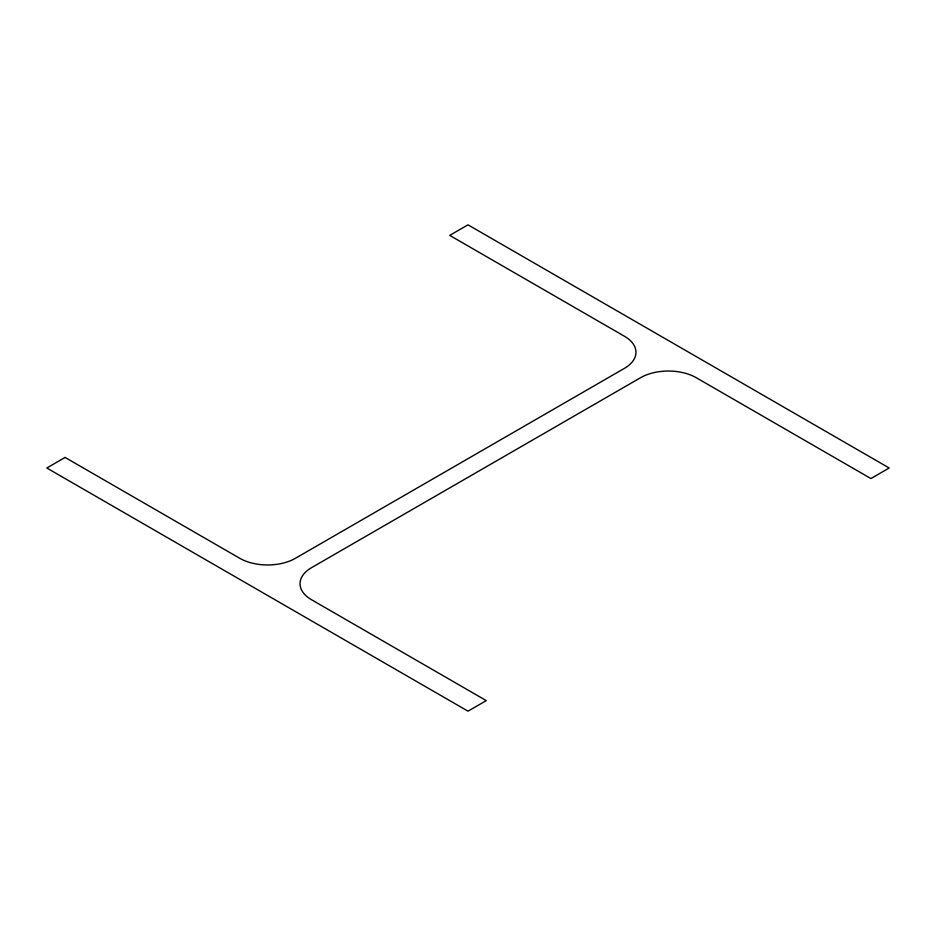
<?xml version="1.0" encoding="UTF-8"?>
<svg xmlns="http://www.w3.org/2000/svg" width="936" height="936" viewBox="0 0 936 936"><rect width="100%" height="100%" fill="white"/><g stroke="black" fill="none" stroke-linecap="round" stroke-linejoin="round"><path stroke-width="1.4" d="M65.087 457.447L46.8 468L468 711.173L486.287 700.619L311.548 599.742A39.277 22.675 0 0 1 311.548 567.661L640.633 377.676A39.277 22.675 0 0 1 696.185 377.676L870.913 478.553L889.2 468L468 224.827L449.713 235.381L624.452 336.258A39.277 22.675 0 0 1 624.452 368.339L295.366 558.324A39.277 22.675 0 0 1 239.815 558.324L65.087 457.447"/></g></svg>
